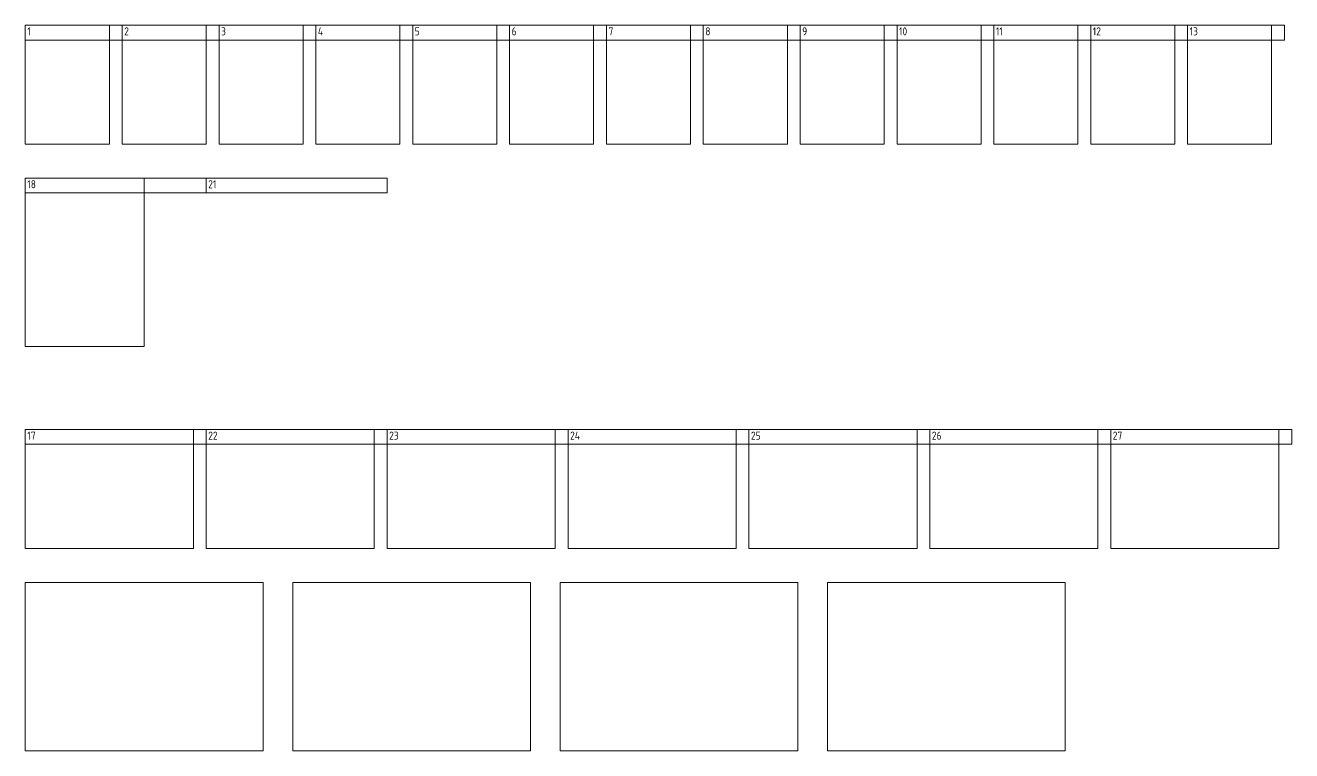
# Model space of a CAD drawing. Header units: millimetres. Extents: x -2983 to 1969, y -817 to 3427.
# Drawn here: x -2983 to 181, y -817 to 995 of the extents above; entities that cross this region are included whole.
import ezdxf

# ---------------------------------------------------------------- set-up
doc = ezdxf.new("R2010")
doc.units = ezdxf.units.MM
doc.layers.add('ВЭ', color=1, linetype='Continuous')
doc.styles.add('мой', font='GOST_Common.ttf', dxfattribs={"width": 0.9, "height": 3})

# ---------------------------------------------------------------- blocks, each defined once
blk = doc.blocks.new('*T18')
at = {"layer": 'Defpoints', "color": 8, "linetype": 'ByBlock', "lineweight": 0, "transparency": 16777216}
for p, q in [((0, 0), (3146, 0)), ((0, 0), (0, -36.7)), ((242, 0), (242, -36.7)), ((484, 0), (484, -36.7)), ((726, 0), (726, -36.7)), ((968, 0), (968, -36.7)), ((1210, 0), (1210, -36.7)), ((1452, 0), (1452, -36.7)), ((1694, 0), (1694, -36.7)), ((1936, 0), (1936, -36.7)), ((2178, 0), (2178, -36.7)), ((2420, 0), (2420, -36.7)), ((2662, 0), (2662, -36.7)), ((2904, 0), (2904, -36.7)), ((3146, 0), (3146, -36.7)), ((0, -36.7), (3146, -36.7))]:
    blk.add_line(p, q, dxfattribs=at)
at = {"layer": 'Defpoints', "color": 5, "linetype": 'Continuous', "lineweight": 0, "transparency": 16777216, "char_height": 20, "width": 232, "attachment_point": 1, "style": 'мой'}
for s, insert in [('1', (5, -5)), ('2', (247, -5)), ('3', (489, -5)), ('4', (731, -5)), ('5', (973, -5)), ('6', (1215, -5)), ('7', (1457, -5)), ('8', (1699, -5)), ('9', (1941, -5)), ('10', (2183, -5)), ('11', (2425, -5)), ('12', (2667, -5)), ('13', (2909, -5))]:
    blk.add_mtext(s, dxfattribs=dict(at, insert=insert))
blk = doc.blocks.new('*U14')
at = {"color": 7, "linetype": 'Continuous', "lineweight": 15}
blk.add_lwpolyline([(-148.5, 210), (148.5, 210), (148.5, -210), (-148.5, -210)], close=True, dxfattribs=at)
blk = doc.blocks.new('*U15')
at = {"layer": 'Defpoints', "color": 0, "linetype": 'ByBlock', "lineweight": -2, "transparency": 16777216}
blk.add_blockref('*U14', (0, 0), dxfattribs=at)
blk = doc.blocks.new('*U16')
at = {"color": 7, "linetype": 'Continuous', "lineweight": 15}
blk.add_lwpolyline([(-297, 210), (297, 210), (297, -210), (-297, -210)], close=True, dxfattribs=at)
blk = doc.blocks.new('*U17')
at = {"layer": 'Defpoints', "color": 0, "linetype": 'ByBlock', "lineweight": -2, "transparency": 16777216}
for p in [(0, 0), (668, 0), (1336, 0), (2004, 0)]:
    blk.add_blockref('*U16', p, dxfattribs=at)
blk = doc.blocks.new('*U10')
at = {"layer": 'ВЭ', "color": 250, "linetype": 'ByBlock', "lineweight": 18}
blk.add_lwpolyline([(-105, -148.5), (105, -148.5), (105, 148.5), (-105, 148.5), (-105, -148.5)], dxfattribs=at)
blk = doc.blocks.new('*U11')
at = {"layer": 'Defpoints', "color": 0, "linetype": 'ByBlock', "lineweight": -2, "transparency": 16777216}
for p in [(0, 0), (242, 0), (484, 0), (726, 0), (968, 0), (1210, 0), (1452, 0), (1694, 0), (1936, 0), (2178, 0), (2420, 0), (2662, 0), (2904, 0)]:
    blk.add_blockref('*U10', p, dxfattribs=at)
blk = doc.blocks.new('*T19')
at = {"layer": 'Defpoints', "color": 8, "linetype": 'ByBlock', "lineweight": 0, "transparency": 16777216}
for p, q in [((0, 0), (3164, 0)), ((0, 0), (0, -36.7)), ((452, 0), (452, -36.7)), ((904, 0), (904, -36.7)), ((1356, 0), (1356, -36.7)), ((1808, 0), (1808, -36.7)), ((2260, 0), (2260, -36.7)), ((2712, 0), (2712, -36.7)), ((3164, 0), (3164, -36.7)), ((0, -36.7), (3164, -36.7))]:
    blk.add_line(p, q, dxfattribs=at)
at = {"layer": 'Defpoints', "color": 5, "linetype": 'Continuous', "lineweight": 0, "transparency": 16777216, "char_height": 20, "width": 442, "attachment_point": 1, "style": 'мой'}
for s, insert in [('17', (5, -5)), ('22', (457, -5)), ('23', (909, -5)), ('24', (1361, -5)), ('25', (1813, -5)), ('26', (2265, -5)), ('27', (2717, -5))]:
    blk.add_mtext(s, dxfattribs=dict(at, insert=insert))
blk = doc.blocks.new('*U12')
at = {"color": 7, "linetype": 'Continuous', "lineweight": 15}
blk.add_lwpolyline([(-210, -148.5), (210, -148.5), (210, 148.5), (-210, 148.5)], close=True, dxfattribs=at)
blk = doc.blocks.new('*U13')
at = {"layer": 'Defpoints', "color": 0, "linetype": 'ByBlock', "lineweight": -2, "transparency": 16777216}
for p in [(0, 0), (452, 0), (904, 0), (1356, 0), (1808, 0), (2260, 0), (2712, 0)]:
    blk.add_blockref('*U12', p, dxfattribs=at)
blk = doc.blocks.new('*T20')
at = {"layer": 'Defpoints', "color": 8, "linetype": 'ByBlock', "lineweight": 0, "transparency": 16777216}
for p, q in [((0, 0), (904, 0)), ((0, 0), (0, -36.7)), ((452, 0), (452, -36.7)), ((904, 0), (904, -36.7)), ((0, -36.7), (904, -36.7))]:
    blk.add_line(p, q, dxfattribs=at)
at = {"layer": 'Defpoints', "color": 5, "linetype": 'Continuous', "lineweight": 0, "transparency": 16777216, "char_height": 20, "width": 442, "attachment_point": 1, "style": 'мой'}
for s, insert in [('18', (5, -5)), ('21', (457, -5))]:
    blk.add_mtext(s, dxfattribs=dict(at, insert=insert))

msp = doc.modelspace()

# ---------------------------------------------------------------- block references
for name, p in [('*T18', (-2982.711, 994.817)), ('*T20', (-2982.711, 612.817)), ('*T19', (-2982.711, -15.183))]:
    msp.add_blockref(name, p)
at = {"layer": 'Defpoints'}
msp.add_blockref('*U11', (-2877.711, 846.317), dxfattribs=at)
at = {"layer": 'Defpoints', "color": 7, "linetype": 'Continuous', "lineweight": 15}
for name, p in [('*U15', (-2834.211, 402.817)), ('*U13', (-2772.711, -163.683)), ('*U17', (-2685.711, -607.183))]:
    msp.add_blockref(name, p, dxfattribs=at)

doc.saveas('drawing.dxf')
